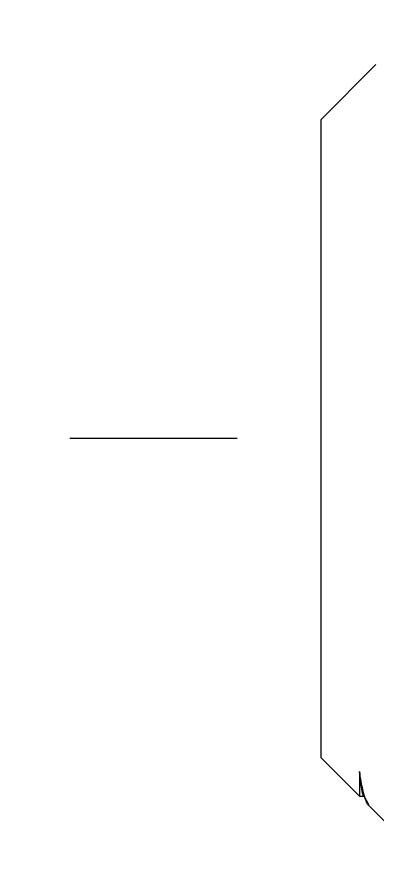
# Model space of a CAD drawing. Extents: x 8886 to 9306, y -19565 to -18971.
# Drawn here: x 9094.62 to 9101.61, y -19420.14 to -19403.91 of the extents above; entities that cross this region are included whole.
import ezdxf

# ---------------------------------------------------------------- set-up
doc = ezdxf.new("R2010")
doc.units = 0
doc.header["$MEASUREMENT"] = 0
doc.linetypes.add('CENTER', pattern=[47.5, 22, -8.5, 8.5, -8.5])
doc.linetypes.add('HIDDEN2', pattern=[4.7625, 3.175, -1.5875])
doc.layers.get('DEFPOINTS').update_dxf_attribs({"linetype": 'CONTINUOUS'})
doc.layers.add('1', color=4, linetype='HIDDEN2', lineweight=13)
doc.layers.add('5', color=2, linetype='CONTINUOUS', lineweight=9)
doc.styles.add('ROMANS', font='')
doc.styles.get("Standard").update_dxf_attribs({"font": ''})
doc.styles.get('ROMANS').set_extended_font_data('Gulim')
doc.styles.get('Standard').set_extended_font_data('Gulim')
doc.dimstyles.new('STANDARD$0', dxfattribs={"dimtxt": 3.5, "dimasz": 2.5, "dimexe": 0.7, "dimexo": 0.7, "dimgap": 0.5, "dimtad": 3, "dimdec": 4, "dimdsep": 46, "dimtxsty": 'Standard', "dimcen": 0, "dimclrd": 2, "dimclre": 2, "dimclrt": 4, "dimadec": 0, "dimazin": 0, "dimtp": 0.2, "dimtm": 0.1, "dimtfac": 0.5, "dimtdec": 4, "dimtmove": 1, "dimatfit": 3, "dimfxl": 1, "dimtolj": 1, "dimarcsym": 0})
doc.dimstyles.new('STANDARD$7', dxfattribs={"dimtxt": 3.5, "dimasz": 2.5, "dimexe": 0.3, "dimexo": 0.5, "dimgap": 0.8, "dimtad": 3, "dimlfac": 0.5, "dimdsep": 46, "dimtxsty": 'ROMANS', "dimcen": 0, "dimclrd": 2, "dimclre": 2, "dimclrt": 4, "dimadec": 0, "dimazin": 0, "dimtfac": 1, "dimtmove": 0, "dimatfit": 3, "dimfxl": 1, "dimtolj": 1, "dimarcsym": 0})

# ---------------------------------------------------------------- blocks, each defined once
blk = doc.blocks.new('*D14')
at = {"layer": '5', "color": 2, "lineweight": -2, "transparency": 16777216}
for p, q in [((9111.008, -19389.551), (9090.925, -19389.551)), ((9091.625, -19429.642), (9091.625, -19394.551)), ((9111.008, -19434.642), (9090.925, -19434.642))]:
    blk.add_line(p, q, dxfattribs=at)
at = {"layer": '5', "color": 2, "transparency": 16777216}
for points in [[(9090.792, -19394.551), (9092.459, -19394.551), (9091.625, -19389.551)], [(9090.792, -19429.642), (9092.459, -19429.642), (9091.625, -19434.642)]]:
    blk.add_solid(points, dxfattribs=at)
at = {"layer": 'DEFPOINTS', "color": 0, "transparency": 16777216}
for p in [(9091.625, -19389.551), (9111.708, -19389.551), (9111.708, -19434.642)]:
    blk.add_point(p, dxfattribs=at)
at = {"layer": '5', "color": 4, "transparency": 16777216, "insert": (9087.451, -19412.458), "char_height": 5, "attachment_point": 5, "rotation": 90, "bg_fill": 3, "box_fill_scale": 1.25, "bg_fill_color": 256, "bg_fill_true_color": 13158600, "bg_fill_transparency": 0}
blk.add_mtext('\\A1;{\\fISOCPEUR|b0|i0|c0|p34;%%C}58', dxfattribs=at)

msp = doc.modelspace()

# ---------------------------------------------------------------- linework, layer by layer
at = {"layer": '1', "color": 7, "linetype": 'Continuous', "lineweight": 18}
for p, q in [((9101.601, -19404.837), (9100.529, -19405.909)), ((9100.529, -19405.909), (9100.529, -19417.494)), ((9100.529, -19417.494), (9100.529, -19418.284)), ((9100.529, -19418.284), (9101.279, -19419.034)), ((9101.279, -19418.557), (9101.279, -19419.034)), ((9101.279, -19419.034), (9101.362, -19419.034)), ((9101.45, -19419.204), (9102.046, -19419.801))]:
    msp.add_line(p, q, dxfattribs=at)
at = {"layer": '1', "color": 1, "linetype": 'CENTER', "lineweight": 13}
for q in [(9095.654, -19412.096), (9096.802, -19412.096)]:
    msp.add_line((9129.404, -19412.096), q, dxfattribs=at)
at = {"layer": '1', "color": 7, "linetype": 'Continuous', "lineweight": 18}
for points, knots in [([(9101.279, -19418.557), (9101.286, -19418.628), (9101.292, -19418.691), (9101.305, -19418.803), (9101.312, -19418.85), (9101.32, -19418.9), (9101.321, -19418.91), (9101.325, -19418.928), (9101.326, -19418.936), (9101.331, -19418.96), (9101.334, -19418.974), (9101.343, -19419.008), (9101.352, -19419.029), (9101.36, -19419.034), (9101.362, -19419.034)], [0, 0, 0, 0, 0.227272, 0.227272, 0.454544, 0.454544, 0.511362, 0.511362, 0.568179, 0.568179, 0.681815, 0.681815, 0.909087, 1, 1, 1, 1]), ([(9101.452, -19419.207), (9101.45, -19419.204), (9101.448, -19419.202), (9101.443, -19419.196), (9101.431, -19419.179), (9101.418, -19419.153), (9101.388, -19419.074), (9101.367, -19419.001), (9101.324, -19418.811), (9101.302, -19418.695), (9101.279, -19418.557)], [0, 0, 0, 0, 0.04293, 0.04293, 0.088505, 0.270804, 0.270804, 0.635402, 0.635402, 1, 1, 1, 1])]:
    msp.add_open_spline(points, degree=3, knots=knots, dxfattribs=at)
msp.add_open_spline([(9101.361, -19419.016), (9101.458, -19419.202)], degree=1, dxfattribs=at)

# ---------------------------------------------------------------- next in the draw order: dimensions: what is measured, and where the dimension line sits
at = {"layer": '5'}
dim = msp.add_linear_dim(base=(9091.625, -19389.551), p1=(9111.708, -19434.642), p2=(9111.708, -19389.551), angle=90, text='{\\fISOCPEUR|b0|i0|c0|p34;%%C}58', dimstyle='STANDARD$0', override={"dimtxt": 5, "dimasz": 5, "dimdec": 1, "dimlfac": 1.333333, "dimzin": 9, "dimtdec": 1, "dimfxl": 1.25, "dimtfill": 1}, dxfattribs=at)
dim.commit()
dim.dimension.update_dxf_attribs({"geometry": '*D14', "text_midpoint": (9090.514, -19412.458), "dimtype": 160})

# ---------------------------------------------------------------- next in the draw order: leaders
msp.add_leader([(9107.135, -19419.971), (9094.691, -19452.246), (9055.725, -19452.246)], dimstyle='STANDARD$7', override={"dimtxt": 5, "dimasz": 5, "dimgap": 0.8, "dimtad": 0, "dimdec": 1, "dimlfac": 1.333333, "dimzin": 9, "dimtdec": 1, "dimfxl": 1.25, "dimtfill": 1}, dxfattribs=at)

doc.saveas('drawing.dxf')
